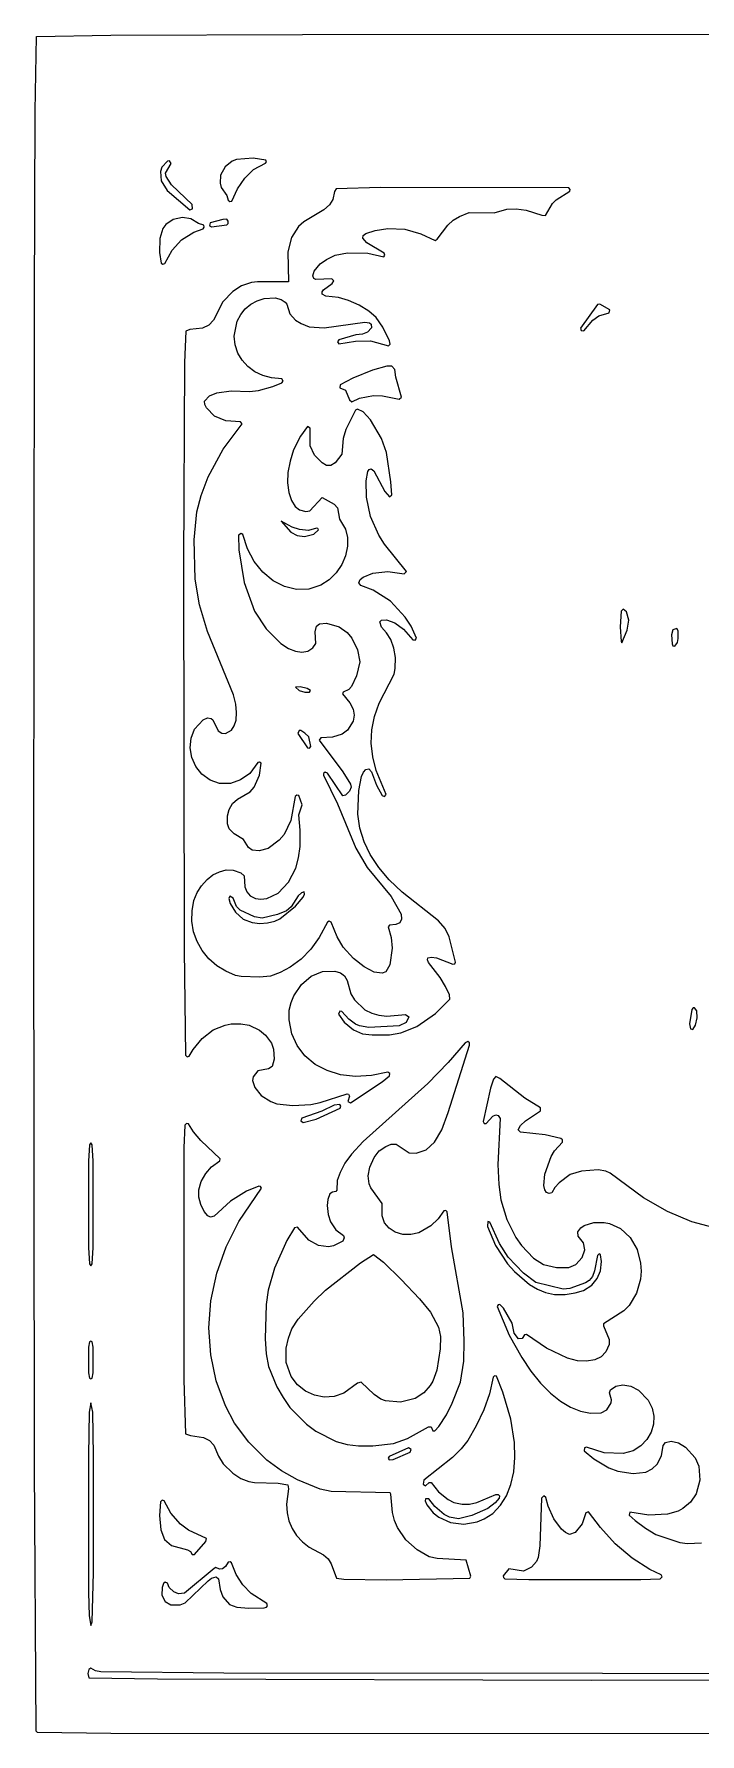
# Model space of a CAD drawing. Header units: millimetres. Extents: x 0 to 300, y 0 to 300.
# Drawn here: x 0 to 117.6, y 0.1 to 300 of the extents above; entities that cross this region are included whole.
import ezdxf

# ---------------------------------------------------------------- set-up
doc = ezdxf.new("R2010")
doc.units = ezdxf.units.MM
doc.layers.add('CUT', color=7, linetype='CONTINUOUS')

msp = doc.modelspace()

# ---------------------------------------------------------------- linework, layer by layer
at = {"layer": 'CUT'}
for points in [[(300, 149.9701), (299.9094, 47.4024), (299.7886, 13.5555), (299.546, 0.4387), (286.4143, 0.1812), (235.806, 0.0689), (13.5815, 0.1812), (0.6087, 0.3622), (0.3941, 0.5768), (0.0906, 47.4011), (0, 149.9695), (0.0906, 252.5372), (0.2114, 286.3841), (0.454, 299.5009), (13.5857, 299.7585), (47.4313, 299.8792), (149.9997, 299.9698), (252.5674, 299.8792), (286.4143, 299.7585), (299.5311, 299.5158), (299.7886, 286.3841), (299.9094, 252.5386)], [(23.3078, 274.8202), (23.2474, 275.4241), (24.2438, 277.1451), (23.9419, 277.598), (23.5493, 277.5074), (22.5529, 276.4507), (22.3114, 275.726), (22.4624, 274.0654), (23.4889, 272.3443), (27.5047, 268.9627), (27.9576, 269.1438), (27.8972, 269.8987), (24.274, 273.3407)], [(34.2947, 270.6312), (34.5817, 270.3963), (34.9353, 270.5082), (35.905, 272.6419), (37.2062, 274.5482), (38.7806, 276.0576), (40.8949, 277.1647), (41.0324, 277.4279), (40.9185, 277.7397), (38.7196, 278.0526), (35.7422, 277.8221), (35.0157, 277.5634), (33.7336, 276.5255), (32.9324, 275.0894), (32.8422, 273.627), (33.0558, 272.8702), (34.0247, 271.4567)], [(39.4966, 117.0835), (38.6946, 116.0036), (38.5988, 115.3314), (38.965, 114.1212), (40.1099, 112.7282), (41.8146, 111.6492), (42.898, 111.2639), (45.7012, 110.9283), (48.8919, 111.135), (50.5125, 111.4634), (55.3083, 113.0089), (55.5534, 112.9174), (55.7031, 112.5717), (55.3859, 111.6748), (55.8827, 111.4315), (61.4547, 115.1037), (62.7617, 116.1904), (62.8427, 116.6172), (62.4398, 116.8509), (59.5568, 116.2503), (56.7849, 116.0651), (54.1226, 116.3709), (51.731, 117.1068), (49.6397, 118.1964), (47.8237, 119.7235), (46.4674, 121.5417), (45.5239, 123.6071), (45.0786, 126.0299), (45.0529, 127.7605), (45.3896, 129.1056), (45.8963, 130.275), (47.1988, 132.2741), (48.9547, 133.7839), (50.9564, 134.5579), (53.1117, 134.63), (54.0969, 134.3256), (54.8012, 133.8087), (55.2818, 133.0181), (55.9617, 130.6689), (56.5743, 129.5608), (58.4159, 127.807), (59.6149, 127.2214), (60.9077, 126.8684), (62.2905, 126.7217), (65.571, 126.9891), (66.1795, 126.5601), (65.6932, 125.6037), (64.4777, 124.9768), (59.0858, 124.7318), (57.4838, 124.9736), (56.7823, 125.2692), (55.5773, 126.1921), (54.3654, 127.499), (53.9708, 127.5743), (53.7409, 127.0722), (54.7538, 125.6203), (56.4085, 124.31), (58.0008, 123.6088), (59.7149, 123.3971), (62.7676, 123.3996), (64.79, 123.7595), (67.6006, 124.8872), (70.8585, 127.1619), (73.4029, 129.7004), (73.3271, 130.4955), (72.6658, 131.9444), (71.6821, 133.552), (69.632, 136.1746), (69.4466, 136.6346), (69.5356, 136.9819), (70.196, 137.1355), (71.0749, 137.0131), (73.9587, 135.869), (74.2836, 135.9483), (74.4253, 136.212), (73.2678, 140.6986), (72.5664, 142.1843), (71.3974, 143.5196), (65.0002, 148.594), (62.6944, 150.7784), (60.8672, 152.9352), (59.3756, 155.2049), (58.2883, 157.4721), (57.5501, 159.8801), (57.1866, 162.3635), (57.3379, 166.5294), (57.8403, 168.9907), (58.1553, 169.7677), (58.5695, 170.2163), (59.0931, 170.3073), (59.5668, 169.8269), (60.4788, 167.4658), (61.4622, 165.6236), (61.8736, 165.4773), (62.1622, 165.805), (60.4055, 170.0223), (59.7929, 172.46), (59.5421, 174.8742), (59.6621, 177.2016), (60.1166, 179.5556), (60.9384, 181.912), (63.558, 187.0581), (63.7713, 188.034), (63.8002, 189.9686), (63.5073, 191.6285), (62.9818, 193.1262), (62.2562, 194.3263), (61.3276, 195.3567), (61.0696, 196.2502), (61.355, 196.5786), (62.2585, 196.6175), (63.6878, 196.0918), (65.2209, 194.9786), (66.8735, 193.0916), (67.2985, 193.059), (67.5004, 193.3978), (66.5849, 195.4958), (65.5436, 197.0784), (62.9253, 199.9124), (59.9034, 201.8769), (57.682, 202.689), (57.3757, 203.1459), (57.5881, 203.7148), (58.0988, 204.1321), (59.842, 204.828), (62.4926, 205.1318), (65.3792, 204.7486), (65.7389, 205.1362), (61.8652, 209.9488), (60.8559, 211.5443), (59.4257, 214.8406), (58.6961, 218.2362), (58.6358, 221.1338), (58.916, 222.7976), (59.1606, 223.1655), (59.5094, 223.2754), (60.0059, 222.9269), (61.9123, 219.2733), (62.7468, 218.3129), (63.1849, 218.6444), (63.0144, 220.9381), (62.2082, 226.1388), (61.3644, 228.5836), (59.4245, 231.9197), (58.1236, 233.3117), (57.1048, 233.7995), (56.7416, 233.6134), (55.0299, 230.218), (54.5567, 228.6243), (54.3398, 225.828), (53.1688, 224.311), (52.4157, 223.8347), (51.6492, 223.8677), (50.8512, 224.3348), (49.5116, 225.6443), (48.7662, 227.3192), (48.7549, 230.4128), (48.2877, 230.7157), (47.0437, 229.038), (45.8264, 226.6077), (45.198, 224.6112), (44.8346, 222.6234), (44.7753, 220.7832), (44.9918, 219.0634), (45.4467, 217.6493), (46.0856, 216.6332), (46.8846, 216.0068), (47.9991, 215.7095), (48.7021, 215.8458), (50.8596, 218.2047), (52.9968, 217.0335), (53.5938, 216.3778), (53.9408, 214.3591), (55.0053, 212.6036), (55.3706, 211.1594), (55.3717, 209.6121), (55.0185, 207.9097), (54.349, 206.3612), (53.3606, 204.9094), (52.1218, 203.6715), (50.6604, 202.7558), (48.5037, 202.0606), (46.3333, 201.9957), (44.2559, 202.4809), (42.2454, 203.5091), (40.4089, 205.0097), (38.8801, 206.9136), (37.6689, 209.1569), (36.8435, 211.6524), (36.5478, 211.8791), (36.1014, 211.5448), (36.1376, 208.9978), (37.1021, 203.2096), (38.9468, 198.1497), (40.9676, 195.044), (43.5823, 192.4573), (44.9329, 191.5845), (46.1896, 191.0884), (47.315, 190.9195), (48.3464, 191.1171), (49.2373, 191.6915), (49.7554, 192.4307), (49.6684, 194.5234), (49.8602, 195.4755), (50.3832, 195.9107), (51.6164, 196.0425), (53.9039, 195.3673), (55.3052, 194.4163), (56.1342, 193.3624), (57.1054, 191.3289), (57.5149, 189.2198), (56.9625, 186.7134), (56.0716, 184.8827), (55.5925, 184.3465), (54.6122, 183.8639), (54.4794, 183.5951), (55.7514, 181.9516), (56.3323, 180.8473), (56.5486, 179.8025), (56.3545, 178.7321), (55.3335, 177.1736), (54.417, 176.447), (52.679, 175.9443), (50.6304, 175.8205), (50.3221, 175.409), (54.5219, 169.8319), (55.8991, 167.6515), (56.0016, 167.0802), (55.7093, 166.4166), (54.9728, 165.6754), (54.5433, 165.5959), (51.7936, 169.5867), (51.4174, 169.7222), (51.1331, 169.4906), (51.1317, 169.193), (53.6064, 164.1458), (56.8269, 156.3487), (58.8451, 152.9176), (63.0416, 147.843), (64.8044, 144.681), (64.9085, 143.8001), (64.5772, 143.1771), (63.8568, 142.8542), (62.7869, 142.7602), (62.5182, 142.4598), (63.0402, 140.6007), (63.2511, 138.6717), (62.8181, 135.7719), (62.0944, 134.5371), (61.4845, 134.2717), (60.0771, 134.4934), (58.2908, 135.4043), (56.4218, 136.8496), (54.5795, 138.8735), (53.4971, 140.6929), (52.4896, 143.3009), (52.1355, 143.4913), (51.8097, 143.2938), (50.3235, 140.5826), (48.8821, 138.5321), (47.1932, 136.7827), (45.2302, 135.367), (43.4387, 134.4084), (41.7369, 133.762), (39.8196, 133.6065), (36.6049, 133.6722), (35.5729, 133.8955), (33.8797, 134.6381), (32.2728, 135.6096), (30.876, 136.8227), (29.6726, 138.3108), (28.7935, 139.8892), (28.1857, 141.588), (27.8688, 143.4605), (27.9002, 145.2803), (28.2399, 147.13), (28.7979, 148.4952), (29.5565, 149.7112), (30.5507, 150.8031), (31.5902, 151.6263), (32.746, 152.189), (33.9482, 152.5033), (35.1937, 152.4888), (36.5275, 151.9731), (37.1307, 151.4728), (37.2016, 149.4981), (37.5714, 148.6408), (38.1763, 147.9552), (39.1267, 147.447), (40.0553, 147.3163), (41.0865, 147.4432), (43.1089, 148.4195), (44.9207, 150.3262), (46.2143, 152.8389), (46.7088, 154.643), (46.9827, 156.6431), (47.0123, 159.5368), (46.7396, 162.2176), (47.3372, 163.9726), (46.7333, 165.6233), (46.3813, 165.714), (46.1077, 165.4747), (45.3559, 161.2285), (44.147, 158.751), (43.312, 157.7233), (41.3268, 156.2584), (39.7436, 155.8594), (38.5069, 155.9961), (37.8995, 156.463), (36.9855, 157.8806), (35.3303, 158.8828), (34.4586, 159.7539), (34.179, 160.6195), (34.1829, 162.0279), (34.4573, 163.1874), (35.0626, 164.2253), (35.9026, 164.9687), (38.1429, 166.3034), (38.846, 167.1046), (39.7967, 169.2131), (40.0963, 171.3128), (39.8287, 171.5077), (39.5078, 171.4262), (38.0966, 169.5352), (36.4573, 168.4034), (34.6688, 167.7594), (32.7674, 167.7321), (31.0829, 168.3278), (29.6277, 169.3843), (28.5933, 170.7266), (27.8912, 172.3083), (27.568, 174.0456), (27.7215, 175.7323), (28.3121, 177.3246), (29.8706, 178.9915), (30.6344, 179.3421), (31.2843, 179.2329), (31.588, 178.9577), (32.5456, 177.0534), (33.1535, 176.6449), (33.802, 176.5764), (34.8589, 177.1635), (35.3652, 177.909), (35.6861, 178.9344), (35.7785, 180.2986), (35.664, 181.7373), (35.2409, 183.4045), (30.6625, 194.5757), (29.2359, 199.2768), (28.4725, 203.7682), (28.2913, 210.7189), (28.7518, 215.667), (29.542, 218.5811), (30.7804, 221.8736), (33.4013, 226.7207), (36.7418, 231.2032), (36.4672, 231.5377), (33.8626, 231.7405), (31.8791, 232.5426), (30.4594, 234.0208), (30.1388, 234.6138), (30.0747, 235.2063), (30.967, 236.1256), (32.295, 236.65), (34.8102, 237.0443), (38.076, 236.9269), (39.6441, 237.1051), (42.1852, 237.7653), (43.7732, 238.4021), (43.9766, 238.7116), (43.7289, 239.1084), (41.9338, 239.2938), (40.3838, 239.7207), (39.0145, 240.3886), (37.7509, 241.3013), (36.7564, 242.4194), (36.011, 243.6624), (35.5076, 245.1299), (35.3591, 246.6529), (35.8848, 249.2926), (36.4973, 250.5039), (37.2893, 251.4764), (38.2807, 252.3025), (39.3778, 252.9104), (40.6268, 253.3158), (42.5892, 253.4061), (43.6134, 253.1415), (44.3654, 252.6688), (44.6435, 252.3286), (45.1786, 250.5962), (46.1844, 249.4899), (47.1498, 248.8831), (48.5782, 248.3397), (51.235, 248.128), (58.4308, 249.123), (59.2286, 248.997), (59.5342, 248.7566), (59.572, 248.1166), (58.9083, 247.3973), (57.973, 247.0232), (56.801, 246.8885), (53.8194, 246.0407), (53.5643, 245.6852), (53.8006, 245.317), (56.7869, 245.7724), (59.4146, 245.8331), (62.6003, 244.9651), (62.8529, 245.2744), (62.7444, 245.8219), (61.5713, 248.2806), (60.3931, 249.9397), (59.1215, 251.094), (57.4288, 252.1354), (55.5295, 252.9786), (53.7325, 253.4721), (51.5333, 253.7496), (50.8618, 254.0979), (50.8586, 254.5098), (51.0853, 254.8251), (52.6551, 255.9702), (52.9453, 256.4049), (52.5686, 256.792), (49.7364, 256.6755), (49.4146, 256.8127), (49.2457, 257.2999), (49.4669, 258.1272), (50.5438, 259.4179), (51.6619, 260.2159), (53.1999, 260.9395), (55.3665, 261.3793), (58.9177, 261.2917), (61.7414, 260.6848), (61.9383, 260.9601), (61.8181, 261.3132), (58.7738, 263.1535), (58.0419, 263.949), (58.1277, 264.4284), (58.5601, 264.7963), (60.208, 265.3061), (62.4713, 265.6399), (65.4421, 265.5143), (68.3232, 264.6961), (70.8183, 263.5681), (71.2055, 263.7875), (73.0353, 266.2682), (73.9865, 267.0985), (75.0988, 267.7974), (76.8468, 268.4708), (81.2285, 268.4166), (83.4838, 269.0433), (85.1351, 269.111), (86.8924, 268.8928), (89.6344, 267.991), (90.2768, 267.9352), (91.5487, 270.0404), (92.1686, 270.6973), (94.5708, 272.2195), (94.647, 272.5389), (94.418, 272.8194), (61.1464, 272.9197), (53.3571, 272.6337), (53.0405, 272.1631), (52.7584, 270.784), (52.1506, 269.8227), (51.1881, 268.9603), (47.6364, 266.8501), (46.7201, 266.0132), (45.4669, 264.0471), (44.8322, 261.5453), (44.9145, 256.2458), (39.436, 256.252), (38.3871, 256.1288), (36.6298, 255.5654), (35.0796, 254.5643), (33.3297, 252.726), (31.7077, 249.5135), (30.8784, 248.6095), (29.7355, 248.0485), (27.5377, 247.8345), (26.8034, 247.5291), (26.5972, 241.9911), (26.3859, 206.5211), (26.5066, 138.4078), (26.7741, 119.8141), (27.0704, 119.5548), (27.416, 119.659), (28.0979, 120.8464), (29.6657, 122.7759), (31.6195, 124.287), (33.7418, 125.1359), (34.8237, 125.325), (36.5087, 125.3575), (37.9977, 125.1048), (39.8267, 124.2519), (40.8957, 123.348), (41.9295, 121.948), (42.2961, 120.8612), (42.3886, 119.1087), (42.0424, 117.8367), (41.4299, 117.434)], [(22.4492, 259.5419), (22.7701, 259.3496), (23.0812, 259.4856), (24.3886, 261.8255), (26.0536, 263.6419), (28.2396, 265.0347), (29.8865, 265.6253), (30.0659, 265.9048), (29.9645, 266.221), (29.0246, 266.5498), (27.7075, 267.3793), (26.2136, 267.6022), (24.6005, 267.2278), (23.2601, 266.3465), (22.7465, 265.6678), (22.2461, 263.8696), (22.16, 261.4374)], [(30.9729, 266.2159), (31.3606, 265.9517), (34.0336, 266.3177), (34.2715, 266.5411), (34.298, 266.9524), (34.0235, 267.2869), (33.3168, 267.2738), (31.0899, 266.6377)], [(99.4975, 252.2721), (96.4878, 248.0562), (96.5957, 247.6381), (97.0565, 247.5945), (98.6396, 249.5077), (99.7459, 250.2284), (101.5168, 250.7784), (101.6375, 251.3119), (99.8893, 252.2976)], [(54.0194, 237.5689), (54.9987, 237.1123), (55.6746, 235.4084), (56.1371, 235.074), (57.4959, 235.7418), (59.9388, 236.1997), (61.5148, 236.1666), (64.469, 235.5719), (64.8668, 235.8763), (63.8672, 239.4367), (63.6941, 240.8009), (63.1991, 241.3751), (62.3009, 241.3656), (59.7548, 240.6826), (56.2838, 239.2461), (54.0403, 238.0707)], [(49.8781, 212.7724), (48.4892, 212.3799), (46.8588, 212.5611), (45.5604, 212.9838), (43.6583, 214.0406), (45.3189, 212.078), (46.4663, 211.4741), (47.7344, 211.3231), (49.4252, 211.7458), (50.2404, 212.5007), (50.1197, 212.7422)], [(104.7398, 194.7771), (105.0116, 196.5887), (104.5889, 198.038), (104.0152, 198.4909), (103.6831, 198.1285), (103.5019, 195.4111), (103.6529, 192.7843), (103.8038, 192.5427)], [(112.7713, 192.0596), (113.1638, 191.9993), (113.5866, 192.6031), (113.7073, 193.3278), (113.7073, 194.6865), (113.496, 195.1092), (112.8015, 194.8676), (112.56, 193.9618), (112.6506, 192.3918)], [(48.2477, 184.5112), (46.9795, 184.8132), (46.1643, 184.7528), (46.7984, 184.1489), (47.825, 183.847), (48.6402, 183.8772), (48.8214, 184.1791)], [(48.6541, 173.9717), (48.8964, 174.2904), (48.5249, 175.9538), (47.8395, 176.62), (47.1022, 177.0828), (46.8008, 177.0753), (46.6082, 176.5538), (48.2588, 174.035)], [(35.7475, 146.0446), (35.1437, 147.5241), (34.57, 147.8865), (34.419, 147.4637), (34.6606, 146.5579), (35.5966, 145.0784), (36.9251, 143.8405), (38.4952, 143.2064), (39.8539, 143.0555), (41.2428, 143.1461), (42.5411, 143.448), (43.3865, 143.8707), (46.1945, 146.105), (47.4928, 147.6751), (47.7646, 148.2488), (47.674, 148.6111), (47.2513, 148.4903), (46.6172, 147.9468), (45.3793, 146.0144), (44.5943, 145.2596), (42.9638, 144.6255), (40.2766, 143.9915), (38.9179, 144.2028), (36.3816, 145.3804)], [(116.153, 127.8681), (115.7001, 125.362), (115.9115, 124.4864), (116.304, 124.3355), (116.7871, 125.0903), (117.0588, 126.4188), (116.9984, 127.6568), (116.6059, 128.17), (116.3644, 128.17)], [(66.5047, 88.1669), (65.1004, 88.1953), (63.777, 88.6045), (62.7004, 89.2985), (61.8896, 90.2736), (61.4449, 91.5003), (61.4929, 93.6512), (59.4945, 96.4226), (59.1824, 97.1244), (58.9707, 98.5549), (59.2751, 100.0767), (60.0328, 101.751), (60.9521, 102.946), (62.11, 103.723), (63.0839, 104.1281), (63.9114, 104.1333), (66.2505, 102.5975), (67.4604, 102.5612), (69.2131, 103.1118), (70.6973, 104.45), (72.0101, 106.6329), (73.1369, 109.6896), (76.8742, 121.5618), (76.8956, 121.9878), (76.5821, 122.2286), (76.1044, 121.9732), (73.1292, 118.5156), (69.5248, 114.8208), (58.0932, 104.5965), (56.0285, 102.3542), (54.895, 100.7457), (54.033, 99.1153), (53.5336, 97.6858), (53.4861, 96.0017), (53.3011, 95.7706), (52.6818, 95.6697), (52.2319, 95.3525), (51.8673, 94.3746), (51.7803, 93.2929), (51.9325, 91.7105), (52.3258, 90.4172), (53.3051, 89.0222), (54.6686, 87.9825), (54.7642, 87.5839), (54.5022, 87.0269), (52.8925, 86.1737), (51.9741, 86.022), (50.2285, 86.2672), (48.5232, 87.1686), (46.523, 89.4607), (45.9896, 89.3658), (44.6258, 87.1532), (42.4703, 82.2748), (41.3592, 78.3749), (40.9678, 75.8483), (40.7883, 69.8076), (40.9696, 67.1338), (41.4197, 64.9276), (42.9022, 61.3121), (43.9669, 59.4256), (45.1679, 57.6893), (48.0969, 54.7074), (49.7697, 53.4855), (53.3362, 51.687), (55.2891, 51.1364), (57.2685, 50.9043), (59.8413, 50.9337), (63.4986, 51.3253), (65.9565, 52.2047), (69.6688, 54.2396), (70.0896, 54.2368), (70.4289, 53.526), (70.7557, 53.5316), (71.4615, 54.3081), (72.816, 56.4001), (73.8126, 58.4206), (75.3151, 62.1228), (75.8759, 65.8237), (75.9669, 69.3595), (75.7578, 74.3617), (73.706, 86.0119), (72.9576, 92.1601), (72.7033, 92.4182), (72.3465, 92.3552), (71.3428, 90.9736), (70.0715, 89.7027), (67.9413, 88.4791)], [(49.7936, 108.5567), (54.0775, 110.4733), (54.1844, 110.8267), (53.9832, 111.0944), (52.9763, 111.0097), (50.8279, 109.9181), (47.2906, 108.681), (47.097, 108.2244), (47.5087, 107.948)], [(44.8013, 44.049), (44.9247, 43.308), (44.5947, 40.6331), (44.6831, 39.0982), (45.0076, 37.6532), (45.5673, 36.2987), (46.3623, 35.0618), (47.3892, 33.95), (48.5745, 33.0268), (51.1205, 31.6776), (51.9197, 30.9832), (52.4796, 30.0778), (53.3827, 27.5852), (54.7282, 27.412), (62.2006, 27.2917), (76.9367, 27.5373), (77.1068, 27.9353), (76.2898, 30.7593), (71.194, 31.011), (69.7871, 31.3163), (67.6197, 32.5356), (65.6181, 34.2943), (64.165, 36.5081), (63.6677, 37.7412), (63.3157, 39.1196), (63.0209, 42.3748), (62.8578, 42.6283), (52.4893, 42.8495), (50.5299, 43.2804), (46.5401, 44.9124), (43.6795, 46.4929), (41.0946, 48.401), (37.9421, 51.5246), (35.4253, 54.8897), (33.8118, 57.9604), (32.1718, 62.3587), (31.1974, 66.9406), (30.8893, 71.7114), (31.25, 76.5121), (32.2628, 81.3609), (33.9052, 86.0348), (36.1545, 90.4955), (40.1611, 96.361), (39.9906, 96.6406), (39.7037, 96.6999), (37.4926, 95.821), (34.6847, 94.0851), (31.821, 91.4338), (31.1378, 91.245), (30.7068, 91.458), (30.0532, 92.2358), (29.4477, 93.4767), (29.0764, 94.7647), (29.0798, 96.0495), (29.5274, 97.5391), (30.3125, 98.9276), (31.3645, 100.1401), (32.7836, 101.1992), (32.8864, 101.5495), (29.4713, 104.7411), (28.1632, 106.321), (27.3037, 107.7071), (26.9155, 107.7931), (26.6541, 107.4936), (26.4764, 103.4916), (26.4463, 62.5643), (26.7452, 53.0471), (27.6345, 52.7111), (29.9256, 52.3497), (30.9797, 51.8584), (31.7702, 50.9951), (32.5682, 49.1009), (33.3719, 47.7434), (35.0772, 46.0697), (36.5222, 45.1672), (37.9188, 44.5948), (38.9176, 44.4144), (43.1288, 44.3204)], [(9.6301, 85.8991), (9.8113, 83.0005), (10.0528, 82.6381), (10.2944, 83.0005), (10.4755, 85.8991), (10.4755, 101.1166), (10.2944, 104.0152), (10.0528, 104.3775), (9.8113, 104.0152), (9.6301, 101.1166)], [(88.6165, 79.7396), (86.4425, 81.3398), (83.6949, 84.2082), (82.1551, 86.5935), (80.4944, 90.3677), (80.1019, 90.4583), (80.0717, 89.6129), (81.4908, 86.2312), (83.5741, 83.0307), (84.8121, 81.6418), (87.4691, 79.347), (88.8882, 78.5318), (90.3073, 77.928), (91.8774, 77.626), (93.7494, 77.626), (95.561, 77.8676), (97.0103, 78.3205), (98.4596, 79.2565), (99.4258, 80.4038), (99.9995, 81.7625), (100.1806, 83.4232), (100.0296, 84.5705), (99.7579, 84.7517), (99.4862, 84.5101), (98.9729, 81.7927), (98.5804, 80.7963), (98.0369, 80.0717), (97.3726, 79.649), (94.5948, 78.6828), (93.4173, 78.562)], [(57.6494, 83.1874), (59.9543, 84.6579), (61.6996, 83.2804), (64.8201, 80.2212), (68.0646, 76.8246), (70.0256, 74.4716), (71.4316, 71.8375), (71.7628, 70.1814), (71.7043, 68.0245), (71.1, 64.2463), (70.4059, 62.3261), (69.9628, 61.5444), (68.8166, 60.2772), (67.3065, 59.2506), (64.7303, 58.6055), (62.0576, 58.8625), (61.2615, 59.1401), (60.0544, 59.9415), (57.7344, 62.1184), (57.1342, 61.9395), (54.6908, 60.1728), (52.9877, 59.6046), (51.2179, 59.5172), (49.5432, 59.854), (47.9592, 60.5526), (46.529, 61.6878), (45.3928, 63.1537), (44.5424, 65.6146), (44.5353, 68.1197), (44.911, 69.8793), (45.5386, 71.5257), (46.6683, 73.2324), (49.448, 76.435), (51.4739, 78.3378)], [(9.6301, 63.7672), (9.8113, 62.8312), (10.0528, 62.7104), (10.2944, 62.8312), (10.4755, 63.7672), (10.4755, 68.2962), (10.2944, 69.2322), (10.0528, 69.353), (9.8113, 69.2322), (9.6301, 68.2962)], [(74.938, 38.0457), (73.3847, 38.3503), (72.4369, 38.7737), (70.7505, 40.1828), (69.6922, 41.5708), (69.1359, 41.5433), (69.0438, 41.2186), (69.357, 40.4708), (70.501, 39.0628), (71.457, 38.3242), (73.5158, 37.3712), (75.8682, 37.1079), (78.2547, 37.5186), (79.4602, 38.0188), (80.9853, 38.9954), (82.342, 40.4092), (83.3995, 42.0979), (84.1643, 44.1073), (84.6881, 46.2895), (84.9037, 48.8483), (84.8448, 51.4694), (84.1538, 55.601), (82.7426, 60.3449), (81.6414, 63.2007), (81.3085, 63.2593), (81.0551, 63.0355), (80.3894, 60.0714), (79.4259, 57.2713), (78.0802, 54.4245), (76.5693, 51.8556), (75.406, 50.3527), (73.8911, 48.8376), (68.8112, 44.8528), (68.7034, 44.1474), (69.1436, 43.8754), (69.7519, 44.4373), (70.1101, 44.4497), (71.4198, 42.7646), (73.0944, 41.4082), (74.1299, 40.9008), (75.5719, 40.6101), (76.8856, 40.634), (78.1968, 40.9218), (81.5192, 42.3188), (81.944, 42.3186), (82.1882, 42.0971), (82.1288, 41.6888), (81.4411, 40.8368), (80.1006, 39.8753), (77.3256, 38.6269)], [(9.6301, 25.059), (9.7207, 20.8923), (10.0528, 19.2317), (10.2944, 19.8657), (10.5057, 28.5313), (10.5057, 49.1837), (10.3849, 56.8226), (10.0528, 58.4833), (9.7207, 56.8226), (9.5999, 49.1837)], [(63.4102, 48.4721), (66.4136, 49.8155), (66.593, 50.278), (66.0979, 50.524), (62.6753, 49.0494), (62.524, 48.7529), (62.6872, 48.4241)], [(93.8073, 35.6085), (93.0983, 36.2255), (91.7977, 38.01), (90.7506, 40.2794), (90.3358, 41.8146), (89.9818, 42.0594), (89.5747, 41.6664), (89.2773, 33.2738), (89.0063, 31.2249), (88.7092, 30.4839), (87.8355, 29.5105), (86.447, 28.8148), (83.8346, 29.2004), (82.8341, 27.9631), (82.8674, 27.6623), (83.1438, 27.4679), (87.3878, 27.3219), (107.1279, 27.3221), (110.5297, 27.4222), (110.879, 27.8165), (110.6974, 28.139), (108.6959, 29.0836), (105.6268, 31.0696), (102.6151, 33.6218), (99.9989, 36.4779), (97.8874, 39.2415), (97.4126, 39.0931), (96.7832, 37.1502), (95.5271, 35.598), (94.5387, 35.2666)], [(22.6365, 41.3054), (22.3647, 41.0504), (22.189, 38.599), (22.3977, 36.0938), (23.0695, 34.3959), (24.254, 33.3092), (27.0975, 32.5609), (27.618, 32.2763), (27.905, 31.7576), (28.3107, 31.7279), (30.3504, 34.0281), (30.441, 34.579), (27.301, 36.0376), (25.8507, 37.105), (24.1684, 39.0307), (22.9981, 41.2152)], [(37.9183, 22.2496), (40.6336, 22.3419), (41.0442, 22.4411), (41.2172, 22.6875), (41.086, 23.0698), (38.3713, 24.8595), (36.8599, 26.3979), (35.6902, 28.1786), (34.8889, 30.2544), (34.6172, 30.4538), (34.2917, 30.3665), (33.8027, 29.6112), (33.2838, 29.2108), (32.7792, 29.1712), (32.1093, 29.4237), (31.7854, 29.291), (26.5971, 24.8877), (25.5363, 24.7887), (24.6964, 25.129), (23.8413, 25.8905), (23.548, 26.6505), (23.1762, 26.8654), (22.8471, 26.6427), (22.6027, 25.9325), (22.5785, 24.551), (23.1492, 23.4389), (24.1625, 22.8479), (25.8188, 22.8446), (26.6833, 23.2346), (30.7654, 27.1026), (31.3447, 27.5456), (32.1531, 27.8046), (32.5981, 27.4711), (32.8756, 25.5756), (33.3607, 24.2643), (34.5112, 22.9203), (35.8149, 22.4228)], [(245.8646, 9.6301), (277.598, 9.7811), (289.766, 9.9924), (289.9472, 10.3849), (289.4037, 10.9284), (280.1041, 10.6869), (234.0287, 10.5963), (33.5132, 10.7775), (11.804, 11.0492), (10.8378, 11.2002), (10.0528, 11.6833), (9.6905, 11.4719), (9.4791, 10.7171), (9.6603, 9.9622), (21.7981, 9.7811), (98.369, 9.5395)]]:
    msp.add_lwpolyline(points, close=True, dxfattribs=at)
msp.add_lwpolyline([(120.7604, 89.1918), (116.1561, 90.4377), (111.8136, 92.2278), (107.6039, 94.6377), (101.7159, 98.9966), (100.9617, 99.354), (99.5849, 99.5792), (96.6647, 99.3719), (94.6619, 98.7719), (92.7054, 97.3293), (91.9275, 96.4629), (91.4359, 95.5196), (90.932, 95.4159), (90.5082, 95.6095), (90.1909, 96.0699), (90.0372, 96.8391), (90.1679, 98.8264), (91.3226, 101.9551), (91.9023, 102.9173), (93.3049, 104.4961), (93.3302, 104.9003), (93.0229, 105.1208), (90.2335, 105.7725), (85.9031, 106.2595), (85.4788, 106.6613), (85.8763, 107.394), (86.7552, 108.2472), (89.3911, 109.9858), (89.3979, 110.5314), (86.6818, 112.2392), (82.2549, 115.7023), (81.5242, 116.0376), (81.1489, 115.6043), (80.6042, 113.9774), (79.276, 108.1047), (79.4722, 107.7962), (79.8378, 107.7864), (81.0019, 109.0464), (81.5205, 109.2947), (81.9239, 109.16), (82.297, 108.6608), (81.9119, 100.5528), (82.0632, 96.9869), (82.3959, 94.2853), (83.4606, 90.8257), (85.0713, 87.6576), (86.0476, 86.2542), (88.176, 84.0101), (89.9773, 82.9179), (92.2155, 82.337), (94.3944, 82.3562), (95.6755, 82.9124), (96.7965, 84.1042), (97.2498, 85.493), (97.028, 86.701), (96.0697, 87.8861), (96.0047, 88.6425), (96.5264, 89.3643), (97.152, 89.7967), (98.822, 90.3061), (100.6643, 90.3061), (101.5978, 90.123), (103.535, 89.2273), (105.2504, 87.6482), (106.4746, 85.5531), (107.0871, 83.1129), (107.1825, 81.7053), (107.0861, 80.3173), (106.3908, 77.8388), (105.0664, 75.6392), (104.1545, 74.6918), (100.5614, 72.4149), (100.5261, 72.0595), (101.5269, 69.6918), (101.5328, 68.7983), (100.9605, 67.511), (100.1249, 66.6189), (98.9863, 66.0473), (97.5639, 65.8228), (95.9805, 65.9124), (94.1722, 66.3553), (90.4576, 68.1072), (86.9495, 70.5537), (86.5854, 70.4702), (86.2127, 69.8649), (85.5272, 69.8032), (84.7798, 70.7603), (84.4154, 72.5479), (82.8995, 75.1647), (82.2671, 75.8327), (81.9455, 75.7646), (81.7905, 75.4747), (83.912, 70.4145), (86.114, 66.465), (87.7185, 64.0879), (89.4257, 61.9889), (91.1582, 60.2241), (92.958, 58.7619), (94.719, 57.7067), (96.4959, 56.9966), (98.266, 56.6669), (100.1399, 56.7047), (101.1444, 57.2432), (101.8751, 58.4706), (101.9584, 59.0412), (101.6014, 60.2441), (101.786, 60.772), (102.704, 61.4571), (103.9586, 61.6815), (105.3794, 61.4294), (106.7093, 60.7525), (108.4174, 58.9598), (109.1132, 57.5537), (109.4166, 56.1483), (109.3881, 54.7434), (108.9776, 53.3278), (108.2033, 52.0182), (107.1381, 50.9251), (105.7718, 50.0121), (104.0297, 49.5522), (100.6745, 49.6994), (97.5175, 50.6495), (97.1604, 50.5734), (97.1098, 50.0277), (98.8463, 48.6352), (101.463, 46.9963), (103.084, 46.4326), (105.7907, 46.0428), (108.0108, 46.2636), (109.1361, 46.8632), (109.9963, 47.6678), (110.7709, 49.1294), (111.0587, 50.9635), (111.5093, 51.4895), (112.4703, 51.748), (113.7625, 51.4582), (114.9992, 50.6881), (116.7018, 48.7669), (117.3867, 47.3154), (117.5669, 44.8563), (116.894, 42.4097), (115.8948, 40.9603), (114.5678, 39.8444), (113.7528, 39.401), (111.8563, 38.8298), (108.5646, 38.6782), (105.1992, 39.2008), (105.0925, 38.661), (106.1067, 37.755), (107.9565, 36.3518), (109.7623, 35.2838), (113.998, 33.8753), (115.3776, 33.6927), (117.8697, 33.8083)], dxfattribs=at)

doc.saveas('drawing.dxf')
